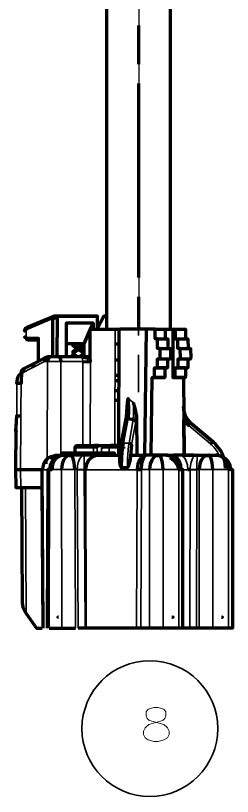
# Model space of a CAD drawing. Header units: millimetres. Extents: x 0 to 174, y 0 to 33.
# Drawn here: x 31.05 to 31.49, y 3.745 to 5.331 of the extents above; entities that cross this region are included whole.
import ezdxf

# ---------------------------------------------------------------- set-up
doc = ezdxf.new("R2010")
doc.units = ezdxf.units.MM
doc.layers.add('GREEN_CENTERLINE_CONFIRMED', color=7, linetype='Continuous')
doc.layers.add('PDF_Geomertry', color=7, linetype='Continuous', true_color=0x405f80)

# ---------------------------------------------------------------- blocks, each defined once
blk = doc.blocks.new('SYM_8_015')
at = {"layer": 'PDF_Geomertry', "lineweight": 70}
for points in [[(-0.1358, 0.3179), (-0.1913, 0.2947)], [(-0.1352, 0.3179), (-0.1366, 0.3176), (-0.138, 0.3164), (-0.1391, 0.3132), (-0.1391, 0.3129)], [(-0.0487, 0.2914), (-0.0485, 0.3178), (-0.0566, 0.3179), (-0.1202, 0.3179), (-0.1352, 0.3179), (-0.1351, 0.3179), (-0.1278, 0.3178)], [(-0.1309, 0.3139), (-0.1294, 0.3168), (-0.1278, 0.3178), (-0.0485, 0.3178)], [(-0.0487, 0.2933), (-0.0359, 0.3179)], [(-0.0303, 0.3179), (-0.0359, 0.3179), (-0.0303, 0.3178)], [(-0.1394, 0.2353), (-0.1391, 0.3129), (-0.1365, 0.3135), (-0.1309, 0.3139), (-0.1312, 0.2353)], [(-0.0578, 0.3032), (-0.112, 0.3032), (-0.1123, 0.2353)], [(-0.0628, 0.2914), (-0.0578, 0.3032), (-0.0578, 0.2914)], [(-0.1938, 0.2868), (-0.1963, 0.2874), (-0.1969, 0.2876), (-0.197, 0.2879), (-0.197, 0.2881), (-0.197, 0.2883), (-0.1967, 0.2886), (-0.196, 0.289), (-0.1934, 0.2901), (-0.1931, 0.2928), (-0.1915, 0.2946), (-0.1901, 0.2949)], [(-0.1913, 0.2946), (-0.194, 0.2932), (-0.1958, 0.2917), (-0.197, 0.2881)], [(-0.0783, 0.2254), (-0.0688, 0.225), (-0.0631, 0.2254), (-0.0628, 0.2254), (-0.0635, 0.2331), (-0.0638, 0.2347), (-0.0635, 0.2914), (-0.0287, 0.2914), (-0.0027, 0.2914)], [(-0.0756, 0.2353), (-0.0755, 0.2611), (-0.0635, 0.2896)], [(-0.0128, 0.2914), (-0.0094, 0.2914), (-0.0067, 0.2914), (-0.0055, 0.2914), (-0.0051, 0.2914), (-0.0048, 0.2914), (-0.0048, 0.2914), (-0.0048, 0.2914), (-0.0048, 0.2914)], [(-0.0053, 0.2914), (-0.0063, 0.0551)], [(0.068, 0.2914), (0.0505, 0.2914), (-0.0035, 0.2914)], [(0.0472, 0.0354), (0.0505, 0.2914)], [(0.0731, 0.2717), (0.068, 0.2717), (0.068, 0.2914), (0.089, 0.2914), (0.1042, 0.2914), (0.1087, 0.2914), (0.1295, 0.2914), (0.1298, 0.2717)], [(0.089, 0.2717), (0.089, 0.2914)], [(0.1042, 0.2914), (0.1042, 0.1929), (0.1077, 0.1929), (0.1292, 0.1929), (0.1297, 0.1932), (0.1301, 0.1935), (0.1303, 0.1949), (0.1302, 0.2126)], [(0.1087, 0.2914), (0.1087, 0.2717), (0.114, 0.2717)], [(-0.1938, 0.2749), (-0.1963, 0.2747), (-0.197, 0.2747), (-0.1972, 0.2747), (-0.197, 0.2747), (-0.197, 0.2747), (-0.1934, 0.2746), (-0.1931, 0.2728), (-0.1923, 0.2711), (-0.1916, 0.2706), (-0.1909, 0.27), (-0.1894, 0.2697), (-0.1685, 0.2692)], [(-0.1894, 0.2697), (-0.1922, 0.2697), (-0.1922, 0.2697), (-0.1922, 0.2697), (-0.1922, 0.2699), (-0.1898, 0.2699)], [(-0.1687, 0.226), (-0.1685, 0.274)], [(0.0781, 0.2519), (0.073, 0.2519), (0.0731, 0.2717), (0.0941, 0.2717), (0.0941, 0.2519)], [(0.1192, 0.2519), (0.1141, 0.2519), (0.114, 0.2717), (0.1349, 0.2717), (0.1352, 0.2519)], [(-0.0755, 0.2611), (-0.1122, 0.2611)], [(-0.0987, 0.246), (-0.0906, 0.2517), (-0.0877, 0.2517), (-0.0956, 0.2574), (-0.0985, 0.2575), (-0.0906, 0.2517)], [(-0.0874, 0.2539), (-0.0787, 0.2599), (-0.0758, 0.2599), (-0.086, 0.2529), (-0.0956, 0.2599), (-0.0985, 0.2599), (-0.0985, 0.2575)], [(-0.0956, 0.2599), (-0.0956, 0.2574)], [(-0.0759, 0.2435), (-0.0759, 0.246), (-0.0838, 0.2517), (-0.0759, 0.2574), (-0.0758, 0.2599)], [(-0.013, 0.2611), (-0.0055, 0.2611)], [(-0.0877, 0.2517), (-0.0958, 0.246), (-0.0987, 0.246), (-0.0987, 0.2435), (-0.0958, 0.2435), (-0.0958, 0.246)], [(-0.0987, 0.2378), (-0.0987, 0.2403), (-0.0958, 0.2401), (-0.0888, 0.2353)], [(-0.0952, 0.2353), (-0.0987, 0.2378), (-0.0958, 0.2378), (-0.0958, 0.2401)], [(-0.0958, 0.2435), (-0.086, 0.2504), (-0.0759, 0.2435), (-0.0788, 0.2435), (-0.0874, 0.2494)], [(-0.086, 0.2353), (-0.0788, 0.2403), (-0.0759, 0.2401), (-0.0831, 0.2353)], [(-0.0794, 0.2353), (-0.0759, 0.2378), (-0.0759, 0.2401)], [(0.0769, 0.2303), (0.0774, 0.2306), (0.0777, 0.231), (0.0781, 0.2324), (0.0781, 0.2519), (0.0992, 0.2519), (0.0994, 0.2324), (0.099, 0.231), (0.0987, 0.2306), (0.0981, 0.2303), (0.0769, 0.2303), (0.0726, 0.2303), (0.0724, 0.2146), (0.072, 0.2132), (0.0717, 0.2128), (0.0712, 0.2126)], [(0.1183, 0.2303), (0.1187, 0.2306), (0.1191, 0.231), (0.1194, 0.2324), (0.1192, 0.2519), (0.1403, 0.2519), (0.1406, 0.2324), (0.1403, 0.231), (0.1401, 0.2306), (0.1395, 0.2303), (0.1183, 0.2303), (0.114, 0.2303), (0.114, 0.2146), (0.1137, 0.2132), (0.1134, 0.2128), (0.1128, 0.2126)], [(-0.1748, 0.2229), (-0.2001, 0.2099)], [(-0.1747, 0.2229), (-0.1767, 0.2214), (-0.1785, 0.219), (-0.1795, 0.2163), (-0.1799, 0.2133)], [(-0.1513, 0.235), (-0.1749, 0.2229)], [(-0.1288, 0.2353), (-0.1305, 0.2353), (-0.1426, 0.2353), (-0.1492, 0.2353), (-0.1533, 0.2338), (-0.1558, 0.2301), (-0.1563, 0.2254)], [(-0.1426, 0.2353), (-0.1456, 0.2346), (-0.1481, 0.2324), (-0.1503, 0.2274), (-0.1505, 0.2254)], [(-0.0659, 0.2353), (-0.0748, 0.2353), (-0.0841, 0.2353), (-0.1288, 0.2353), (-0.1256, 0.2338), (-0.1237, 0.2303), (-0.123, 0.2254)], [(-0.0958, 0.2378), (-0.0923, 0.2353)], [(-0.0699, 0.2317), (-0.0638, 0.2351)], [(-0.009, 0.2285), (-0.0131, 0.2285)], [(0.0658, 0.1929), (0.0663, 0.1932), (0.0666, 0.1935), (0.067, 0.1949), (0.0672, 0.2126), (0.0712, 0.2126), (0.0926, 0.2126), (0.0931, 0.2128), (0.0934, 0.2132), (0.0938, 0.2146), (0.094, 0.2303)], [(0.1077, 0.1929), (0.1081, 0.1932), (0.1085, 0.1935), (0.1088, 0.1949), (0.1088, 0.2126), (0.1128, 0.2126), (0.1342, 0.2126), (0.1348, 0.2128), (0.1351, 0.2132), (0.1353, 0.2146), (0.1352, 0.2303)], [(-0.1973, 0.2106), (-0.1988, 0.2103), (-0.2015, 0.2089), (-0.2031, 0.2064), (-0.2035, 0.2011), (-0.2037, 0.201), (-0.2033, 0.2063), (-0.2016, 0.2088), (-0.1983, 0.2104), (-0.1974, 0.2104), (-0.2008, 0.2064), (-0.2027, 0.1999), (-0.2035, 0.1886), (-0.2034, 0.1808), (-0.2123, 0.1808), (-0.2124, 0.1808), (-0.2122, 0.1808), (-0.212, 0.1856), (-0.2103, 0.1936), (-0.2076, 0.1985), (-0.2037, 0.201)], [(0.0605, 0.0354), (0.0624, 0.1929), (0.0658, 0.1929), (0.0873, 0.1929), (0.0878, 0.1932), (0.0881, 0.1935), (0.0885, 0.1949), (0.0885, 0.2126)], [(-0.0133, 0.1979), (-0.0058, 0.1979)], [(0.1258, 0.1929), (0.1269, 0.0354)], [(0.1266, 0.1551), (0.1265, 0.1929)], [(-0.0058, 0.1861), (-0.0133, 0.1861)], [(-0.0134, 0.1664), (-0.0059, 0.1664)], [(-0.0135, 0.1467), (-0.006, 0.1467)], [(-0.0002, 0.0099), (-0.002, 0.0128), (-0.0037, 0.0208), (-0.0037, 0.0257), (-0.0031, 0.0343), (-0.0005, 0.0561), (0.009, 0.1064), (0.0098, 0.1124), (0.0117, 0.134), (0.0123, 0.1425), (0.0137, 0.1506), (0.0141, 0.1233), (0.0133, 0.1101), (0.0103, 0.1093), (0.0094, 0.1082), (0.009, 0.1064)], [(0.0133, 0.1101), (0.0237, 0.1076), (0.0273, 0.1065), (0.0288, 0.1046), (0.029, 0.1039), (0.0306, 0.1167), (0.0285, 0.1281), (0.0241, 0.1421)], [(0.1251, 0.1346), (0.1263, 0.1249), (0.1294, 0.1157), (0.1344, 0.1074), (0.1409, 0.1003), (0.141, 0.0993), (0.1409, 0.0989), (0.1349, 0.1053), (0.1305, 0.1128), (0.1273, 0.1232), (0.1267, 0.1299), (0.1267, 0.1079), (0.1313, 0.101), (0.1372, 0.0951)], [(-0.213, 0.115), (-0.2144, 0.091)], [(-0.213, 0.0813), (-0.2144, 0.0857), (-0.2141, 0.094), (-0.2126, 0.115), (-0.2128, 0.115), (-0.213, 0.115), (-0.213, 0.115), (-0.208, 0.115), (-0.2038, 0.115)], [(0.0306, 0.1167), (0.0309, 0.0354)], [(0.1283, 0.1188), (0.1266, 0.1265)], [(0.1409, 0.1), (0.1348, 0.1067), (0.1301, 0.1144)], [(0.0092, 0.1082), (-0.0001, 0.0579)], [(0.127, 0.0354), (0.1267, 0.1079)], [(-0.2145, 0.0889), (-0.2149, 0.0056)], [(-0.0938, 0.0394), (-0.0938, 0.0503), (-0.0933, 0.0529), (-0.0922, 0.0543), (-0.0915, 0.0547), (-0.0906, 0.055), (-0.0899, 0.0551), (-0.053, 0.0551), (-0.0537, 0.055), (-0.0545, 0.0547), (-0.0552, 0.0543), (-0.0562, 0.0529), (-0.0569, 0.0503)], [(-0.0495, 0.0503), (-0.0494, 0.0535), (-0.0485, 0.0546), (-0.047, 0.0551), (-0.053, 0.0551)], [(-0.0497, 0.0551), (-0.0297, 0.0551), (-0.0209, 0.0551)], [(-0.0405, 0.0503), (-0.0344, 0.0539), (-0.0297, 0.0551)], [(-0.0076, 0.0503), (-0.007, 0.0529), (-0.0059, 0.0543), (-0.0052, 0.0547), (-0.0044, 0.055), (-0.0037, 0.0551), (-0.0209, 0.0551), (-0.0217, 0.055), (-0.0224, 0.0547), (-0.0231, 0.0543), (-0.0242, 0.0529), (-0.0249, 0.0503)], [(-0.0037, 0.0551), (0.0031, 0.0551)], [(0.0176, 0.0257), (0.0144, 0.0143), (0.013, 0.011), (0.0124, 0.0101), (0.0119, 0.0099), (-0.0002, 0.0099), (0.0006, 0.0322), (0.002, 0.0472), (0.004, 0.0599), (0.0009, 0.0589), (-0.0001, 0.0579), (-0.0005, 0.0561)], [(0.0152, 0.0599), (0.0176, 0.0593), (0.0197, 0.0579), (0.0205, 0.0561), (0.018, 0.0343), (0.0176, 0.0257), (0.0191, 0.0329), (0.0198, 0.0347), (0.0202, 0.0351), (0.0206, 0.0354), (0.0209, 0.0354), (0.0498, 0.0354)], [(0.1847, 0.0618), (0.1845, 0.0618), (0.1842, 0.0617), (0.1834, 0.061), (0.181, 0.0585), (0.1808, 0.0581)], [(0.2109, 0.0088), (0.2094, 0.0233), (0.2048, 0.0372), (0.1999, 0.0463), (0.191, 0.0574), (0.1863, 0.0618)], [(-0.1506, 0.0283), (-0.143, 0.0326), (-0.1342, 0.0351), (-0.1298, 0.0354), (-0.1149, 0.0354), (-0.1149, 0.0394)], [(-0.0722, 0.0058), (-0.0722, 0.0067), (-0.0705, 0.0171), (-0.066, 0.0257), (-0.0597, 0.0319), (-0.0523, 0.035), (-0.0484, 0.0354), (-0.0755, 0.0354), (-0.1041, 0.0354), (-0.1163, 0.0354), (-0.1203, 0.0351), (-0.128, 0.0321), (-0.1331, 0.0281), (-0.138, 0.0215), (-0.1402, 0.0161), (-0.1417, 0.006), (-0.1497, 0.006), (-0.1498, 0.006), (-0.1498, 0.006), (-0.146, 0.006)], [(-0.1163, 0.0354), (-0.118, 0.0354), (-0.126, 0.0339), (-0.1344, 0.0293), (-0.1405, 0.0229), (-0.1447, 0.0146), (-0.146, 0.0061), (-0.1498, 0.0061), (-0.1417, 0.006)], [(-0.1412, 0.0268), (-0.1402, 0.0314), (-0.1369, 0.0343), (-0.1312, 0.0354)], [(-0.1262, 0.0332), (-0.1388, 0.0332)], [(-0.0945, 0.006), (-0.0958, 0.0206), (-0.0987, 0.0303), (-0.1015, 0.0343), (-0.1035, 0.0354), (-0.1041, 0.0354), (-0.1091, 0.0343), (-0.1138, 0.0307), (-0.1178, 0.025), (-0.1206, 0.0176), (-0.122, 0.0061)], [(-0.0744, 0.0394), (-0.0756, 0.0394), (-0.0763, 0.0394), (-0.0806, 0.0394), (-0.0817, 0.0394), (-0.0838, 0.0394), (-0.0884, 0.0394), (-0.0895, 0.0394), (-0.0901, 0.0394), (-0.094, 0.0394), (-0.1003, 0.0394), (-0.1037, 0.0394), (-0.1052, 0.0394), (-0.1101, 0.0394), (-0.1116, 0.0394), (-0.1134, 0.0394), (-0.1149, 0.0394), (-0.1198, 0.0394), (-0.1213, 0.0394), (-0.1213, 0.0354)], [(-0.1198, 0.0354), (-0.1198, 0.0394)], [(-0.1134, 0.0354), (-0.1134, 0.0394)], [(-0.1116, 0.0354), (-0.1116, 0.0394)], [(-0.1005, 0.0333), (-0.1056, 0.034), (-0.1108, 0.0333)], [(-0.1101, 0.0354), (-0.1101, 0.0394)], [(-0.1052, 0.0354), (-0.1052, 0.0394)], [(-0.1037, 0.0354), (-0.1037, 0.0394)], [(-0.1003, 0.0354), (-0.1003, 0.0394)], [(-0.094, 0.0354), (-0.094, 0.0394)], [(-0.0901, 0.0354), (-0.0901, 0.0394)], [(-0.0895, 0.0354), (-0.0895, 0.0394)], [(-0.0884, 0.0354), (-0.0884, 0.0394)], [(-0.0838, 0.0354), (-0.0838, 0.0394)], [(-0.0817, 0.0354), (-0.0817, 0.0394)], [(-0.0806, 0.0354), (-0.0806, 0.0394)], [(-0.0763, 0.0354), (-0.0763, 0.0394)], [(-0.0758, 0.0354), (-0.0758, 0.0354), (-0.0758, 0.0354), (-0.0756, 0.0354), (-0.0755, 0.0354)], [(-0.0755, 0.0351), (-0.0758, 0.0353), (-0.0758, 0.0353), (-0.0758, 0.0353)], [(-0.0756, 0.0354), (-0.0756, 0.0394)], [(-0.0141, 0.0354), (-0.0141, 0.0394), (-0.0242, 0.0394), (-0.0244, 0.0394), (-0.0252, 0.0394), (-0.026, 0.0394), (-0.0269, 0.0394), (-0.0277, 0.0394), (-0.0283, 0.0394), (-0.0291, 0.0394), (-0.0297, 0.0394), (-0.0303, 0.0394), (-0.0306, 0.0394), (-0.0309, 0.0394), (-0.0309, 0.0354), (-0.0309, 0.0394), (-0.0315, 0.0394), (-0.0326, 0.0394), (-0.0337, 0.0394), (-0.0349, 0.0394), (-0.0359, 0.0394), (-0.037, 0.0394), (-0.0377, 0.0394), (-0.0383, 0.0394), (-0.0384, 0.0394), (-0.0412, 0.0394), (-0.0463, 0.0394), (-0.0476, 0.0394), (-0.0491, 0.0394), (-0.0501, 0.0394), (-0.0508, 0.0394), (-0.0517, 0.0394), (-0.0526, 0.0394), (-0.0531, 0.0394), (-0.0537, 0.0394), (-0.0541, 0.0394), (-0.0542, 0.0394), (-0.0544, 0.0394), (-0.0615, 0.0394), (-0.0616, 0.0394), (-0.0616, 0.0354), (-0.0616, 0.0394), (-0.0619, 0.0394), (-0.0623, 0.0394), (-0.063, 0.0394), (-0.0641, 0.0394), (-0.0651, 0.0394), (-0.0659, 0.0394), (-0.0669, 0.0394), (-0.0676, 0.0394), (-0.0681, 0.0394), (-0.069, 0.0394), (-0.0697, 0.0394), (-0.0702, 0.0394), (-0.0705, 0.0394), (-0.0708, 0.0394), (-0.0708, 0.0354), (-0.0708, 0.0394), (-0.0744, 0.0394), (-0.0744, 0.0354)], [(-0.0708, 0.0394), (-0.0708, 0.0394)], [(-0.0705, 0.0354), (-0.0705, 0.0394)], [(-0.0702, 0.0354), (-0.0702, 0.0394)], [(-0.0697, 0.0354), (-0.0697, 0.0394)], [(-0.069, 0.0354), (-0.069, 0.0394)], [(-0.0681, 0.0354), (-0.0681, 0.0394)], [(-0.0676, 0.0354), (-0.0676, 0.0394)], [(-0.0669, 0.0354), (-0.0669, 0.0394)], [(-0.0659, 0.0354), (-0.0659, 0.0394)], [(-0.0651, 0.0354), (-0.0651, 0.0394)], [(-0.0641, 0.0354), (-0.0641, 0.0394)], [(-0.063, 0.0354), (-0.063, 0.0394)], [(-0.0623, 0.0354), (-0.0623, 0.0394)], [(-0.0619, 0.0354), (-0.0619, 0.0394)], [(-0.0616, 0.0394), (-0.0616, 0.0394)], [(-0.0615, 0.0354), (-0.0615, 0.0394)], [(-0.0544, 0.0354), (-0.0544, 0.0394)], [(-0.0542, 0.0354), (-0.0542, 0.0394)], [(-0.0541, 0.0354), (-0.0541, 0.0394)], [(-0.0537, 0.0354), (-0.0537, 0.0394)], [(-0.0531, 0.0354), (-0.0531, 0.0394)], [(-0.0526, 0.0354), (-0.0526, 0.0394)], [(-0.0517, 0.0354), (-0.0517, 0.0394)], [(-0.0508, 0.0354), (-0.0508, 0.0394)], [(-0.0501, 0.0354), (-0.0501, 0.0394)], [(-0.0491, 0.0354), (-0.0491, 0.0394)], [(-0.0484, 0.0354), (-0.0002, 0.0354)], [(-0.0476, 0.0354), (-0.0476, 0.0394)], [(-0.0463, 0.0354), (-0.0463, 0.0394)], [(-0.0384, 0.0354), (-0.0384, 0.0394)], [(-0.0383, 0.0354), (-0.0383, 0.0394)], [(-0.0377, 0.0354), (-0.0377, 0.0394)], [(-0.037, 0.0354), (-0.037, 0.0394)], [(-0.0359, 0.0354), (-0.0359, 0.0394)], [(-0.0349, 0.0354), (-0.0349, 0.0394)], [(-0.0337, 0.0354), (-0.0337, 0.0394)], [(-0.0326, 0.0354), (-0.0326, 0.0394)], [(-0.0315, 0.0354), (-0.0315, 0.0394)], [(-0.0309, 0.0394), (-0.0309, 0.0394)], [(-0.0306, 0.0354), (-0.0306, 0.0394)], [(-0.0303, 0.0354), (-0.0303, 0.0394)], [(-0.0297, 0.0354), (-0.0297, 0.0394)], [(-0.0291, 0.0354), (-0.0291, 0.0394)], [(-0.0283, 0.0354), (-0.0283, 0.0394)], [(-0.0277, 0.0354), (-0.0277, 0.0394)], [(-0.0269, 0.0354), (-0.0269, 0.0394)], [(-0.026, 0.0354), (-0.026, 0.0394)], [(-0.0252, 0.0354), (-0.0252, 0.0394)], [(-0.0244, 0.0354), (-0.0244, 0.0394)], [(-0.0242, 0.0354), (-0.0242, 0.0394)], [(0.0403, 0.006), (0.0415, 0.0189), (0.0445, 0.0293), (0.0478, 0.0346), (0.0495, 0.0354), (0.0498, 0.0354), (0.0441, 0.034), (0.0401, 0.0308), (0.0366, 0.0261), (0.0333, 0.0178), (0.0317, 0.006)], [(0.0908, 0.0354), (0.0926, 0.0354), (0.1006, 0.0332), (0.1076, 0.0281), (0.1124, 0.0214), (0.1147, 0.016), (0.1162, 0.006), (0.124, 0.006), (0.1242, 0.006), (0.1242, 0.006), (0.1241, 0.006), (0.124, 0.006), (0.1237, 0.006), (0.1224, 0.006), (0.1205, 0.006), (0.1191, 0.0144), (0.1151, 0.0229), (0.1088, 0.0293), (0.1005, 0.0339), (0.0924, 0.0354), (0.0908, 0.0354), (0.0749, 0.0354), (0.0498, 0.0354), (0.049, 0.0354), (0.0488, 0.0353), (0.0485, 0.035)], [(0.0844, 0.006), (0.0831, 0.0206), (0.0803, 0.0303), (0.0776, 0.0343), (0.0755, 0.0354), (0.0749, 0.0354), (0.071, 0.0347), (0.0656, 0.0313), (0.0612, 0.025), (0.0584, 0.0175), (0.0569, 0.006)], [(0.0785, 0.0333), (0.0733, 0.034), (0.0681, 0.0333)], [(0.0934, 0.035), (0.1081, 0.035), (0.1095, 0.035), (0.108, 0.0353), (0.1063, 0.0354)], [(0.1442, 0.0354), (0.1476, 0.035), (0.1205, 0.035), (0.1191, 0.035), (0.1174, 0.0353), (0.1159, 0.0354), (0.1063, 0.0354), (0.1056, 0.0354), (0.1056, 0.035)], [(0.1269, 0.035), (0.1269, 0.0354), (0.1442, 0.0354), (0.1535, 0.0354), (0.1756, 0.0354), (0.1915, 0.0354), (0.1931, 0.0354), (0.2012, 0.0339), (0.2095, 0.0293), (0.2158, 0.0229), (0.2198, 0.0144), (0.221, 0.006), (0.2231, 0.006), (0.2244, 0.006), (0.2247, 0.006), (0.2248, 0.006), (0.2249, 0.006), (0.2249, 0.006), (0.2247, 0.006), (0.2169, 0.006), (0.2153, 0.016), (0.2131, 0.0214), (0.2083, 0.0281), (0.2012, 0.0332), (0.1933, 0.0354), (0.1915, 0.0354)], [(0.1531, 0.0354), (0.1531, 0.0354), (0.1533, 0.0354), (0.1533, 0.0354), (0.1535, 0.0354)], [(0.1534, 0.0351), (0.1531, 0.0353), (0.1531, 0.0353), (0.1531, 0.0353)], [(0.1851, 0.006), (0.1838, 0.0206), (0.181, 0.0303), (0.1783, 0.0343), (0.176, 0.0354), (0.1756, 0.0354), (0.1717, 0.0347), (0.1663, 0.0313), (0.1619, 0.025), (0.159, 0.0175), (0.1576, 0.006)], [(0.1791, 0.0333), (0.174, 0.034), (0.1688, 0.0333)], [(0.1787, 0.0354), (0.1773, 0.0354)], [(-0.1517, 0.0268), (-0.1553, 0.0222), (-0.1581, 0.0171), (-0.1598, 0.0115), (-0.1603, 0.0057)], [(-0.1474, 0.0311), (-0.1515, 0.0274), (-0.1537, 0.0228), (-0.1538, 0.0175)], [(0.1158, 0.006), (0.1153, 0.0099), (0.1142, 0.0136), (0.1112, 0.0186), (0.1073, 0.0228), (0.1028, 0.0263), (0.098, 0.029)], [(-0.2149, 0.0061), (-0.2148, -0.0304), (-0.2045, -0.0304), (-0.1615, -0.0304)], [(-0.2149, 0.006), (-0.2047, 0.006), (-0.1617, 0.006), (-0.1617, 0.0057)], [(-0.1617, 0.0061), (-0.1598, -0.316)], [(-0.1498, 0.0061), (-0.1506, -0.316)], [(-0.076, 0.0061), (-0.076, 0.0058)], [(0.0403, 0.0057), (0.0317, 0.0057)], [(0.2249, 0.006), (0.2249, -0.316), (0.2169, -0.316), (0.1851, -0.316), (0.1576, -0.316), (0.1522, -0.316), (0.1384, -0.316), (0.1242, -0.316), (0.1242, 0.006)], [(0.1392, 0.0058), (0.1347, 0.0058)], [(-0.2033, -0.0304), (-0.2019, -0.2646), (-0.2002, -0.2733), (-0.1948, -0.284), (-0.1933, -0.2861), (-0.1723, -0.316), (-0.1613, -0.316)], [(-0.1276, -0.2936), (-0.1295, -0.2935), (-0.1295, -0.2935), (-0.1295, -0.2935), (-0.1285, -0.2936)], [(0.1024, -0.2936), (0.1044, -0.2935), (0.1045, -0.2935), (0.1044, -0.2935), (0.1035, -0.2936)], [(0.2031, -0.2936), (0.2051, -0.2935), (0.2051, -0.2935), (0.2051, -0.2935), (0.2042, -0.2936)], [(-0.1469, -0.316), (-0.1212, -0.316), (-0.1135, -0.316), (-0.0937, -0.316)], [(0.1242, -0.316), (0.1162, -0.316), (0.0844, -0.316), (0.0569, -0.316), (0.039, -0.316), (0.0305, -0.316), (-0.0719, -0.316), (-0.0741, -0.316), (-0.0878, -0.316)]]:
    blk.add_lwpolyline(points, dxfattribs=at)
at = {"layer": 'PDF_Geomertry', "lineweight": 35}
for points in [[(-0.1391, 0.3129), (-0.1934, 0.2901), (-0.1934, 0.2746), (-0.1685, 0.274)], [(-0.0128, 0.2914), (-0.0138, 0.0551)], [(-0.1506, 0.0283), (-0.1505, 0.2254), (-0.1563, 0.2254), (-0.1799, 0.2133), (-0.2035, 0.2011), (-0.2047, 0.006), (-0.2045, -0.0304)], [(-0.1505, 0.2254), (-0.123, 0.2254)], [(-0.0688, 0.225), (-0.0691, 0.2288), (-0.0699, 0.2317), (-0.0748, 0.2319), (-0.0801, 0.2324), (-0.0784, 0.2269), (-0.0783, 0.2254), (-0.123, 0.2254), (-0.1231, 0.0354)], [(-0.0841, 0.2353), (-0.0816, 0.2343), (-0.0801, 0.2324)], [(-0.0788, 0.0551), (-0.0783, 0.2254)], [(-0.0634, 0.0551), (-0.0628, 0.2254)], [(0.0994, 0.2324), (0.0781, 0.2324)], [(0.1406, 0.2324), (0.1194, 0.2324)], [(0.0938, 0.2146), (0.0724, 0.2146)], [(0.1353, 0.2146), (0.114, 0.2146)], [(0.0885, 0.1949), (0.067, 0.1949)], [(0.1303, 0.1949), (0.1088, 0.1949)], [(-0.2122, 0.1808), (-0.2126, 0.115)], [(0.0137, 0.1506), (0.0185, 0.1461), (0.0241, 0.1421), (0.0245, 0.1324), (0.0245, 0.1188), (0.0237, 0.1076), (0.0152, 0.0599), (0.0144, 0.0544), (0.0123, 0.0279), (0.0119, 0.0099)], [(0.0152, 0.0599), (0.004, 0.0599), (0.0133, 0.1101)], [(0.029, 0.1039), (0.0205, 0.0561)], [(0.1863, 0.0618), (0.1862, 0.0615), (0.1858, 0.0615), (0.1847, 0.0618), (0.1409, 0.0989), (0.1409, 0.0989), (0.1405, 0.0986), (0.1372, 0.0951), (0.1808, 0.0581), (0.1878, 0.051), (0.1938, 0.0429), (0.1981, 0.0344)], [(-0.0938, 0.0503), (-0.0569, 0.0503), (-0.0569, 0.0394)], [(-0.0569, 0.0503), (-0.0495, 0.0503), (-0.0495, 0.0394)], [(-0.0077, 0.0354), (-0.0076, 0.0503), (-0.0249, 0.0503), (-0.0405, 0.0503), (-0.0405, 0.0394)], [(-0.0249, 0.0394), (-0.0249, 0.0503)], [(-0.0076, 0.0503), (0.0077, 0.0503)], [(0.1847, 0.0618), (0.1944, 0.0517), (0.1998, 0.0435)], [(0.1081, 0.035), (0.111, 0.0336), (0.1138, 0.0314), (0.1184, 0.0247), (0.1215, 0.0158), (0.1224, 0.0058)], [(0.1205, 0.035), (0.1238, 0.0332), (0.127, 0.0303), (0.1299, 0.0263), (0.1322, 0.0213), (0.1337, 0.0157), (0.1347, 0.0058), (0.1242, 0.0058)], [(-0.1617, 0.0057), (-0.1615, 0.0057), (-0.1515, 0.0058)], [(-0.1469, -0.316), (-0.146, 0.006), (-0.122, 0.006), (-0.1212, -0.316)], [(-0.146, 0.0061), (-0.146, 0.006)], [(-0.0937, -0.316), (-0.0945, 0.006), (-0.0898, 0.0061), (-0.0898, 0.0057), (-0.0878, -0.316)], [(-0.076, 0.0058), (-0.0898, 0.0057)], [(-0.0719, -0.316), (-0.0722, 0.0058), (-0.076, 0.0058), (-0.0741, -0.316)], [(-0.0722, 0.0058), (0.0317, 0.0057), (0.0305, -0.316)], [(0.0569, -0.316), (0.0569, 0.006), (0.0403, 0.006), (0.0317, 0.006), (0.0317, 0.0057)], [(0.039, -0.316), (0.0403, 0.0057), (0.0403, 0.006)], [(0.0844, 0.006), (0.0626, 0.006), (0.0569, 0.006)], [(0.0844, -0.316), (0.0844, 0.006), (0.1162, 0.006), (0.1162, -0.316)], [(0.1384, -0.316), (0.1392, 0.0058), (0.1392, 0.006)], [(0.153, 0.0058), (0.1392, 0.0058)], [(0.1576, -0.316), (0.1576, 0.006), (0.153, 0.006), (0.153, 0.0058), (0.1522, -0.316)], [(0.1851, 0.006), (0.1633, 0.006), (0.1576, 0.006)], [(0.2169, -0.316), (0.2169, 0.006), (0.1851, 0.006), (0.1851, -0.316)], [(-0.1933, -0.2861), (-0.1949, -0.0304)], [(-0.1631, -0.0304), (-0.1613, -0.316)]]:
    blk.add_lwpolyline(points, dxfattribs=at)
at = {"layer": 'PDF_Geomertry', "lineweight": 70}
blk.add_lwpolyline([(0.1863, 0.0618), (0.1865, 0.0618), (0.1409, 0.1003)], close=True, dxfattribs=at)
at = {"layer": 'PDF_Geomertry', "lineweight": 35}
for points in [[(-0.0898, 0.0061), (-0.076, 0.0061), (-0.0756, 0.0347), (-0.0755, 0.0354), (-0.0755, 0.0354), (-0.0755, 0.0354), (-0.077, 0.0353), (-0.0813, 0.0328), (-0.0853, 0.0274), (-0.088, 0.0201), (-0.0892, 0.0136)], [(0.153, 0.006), (0.153, 0.0128), (0.1534, 0.035), (0.1535, 0.0354), (0.1491, 0.034), (0.1449, 0.0296), (0.1412, 0.0208), (0.1394, 0.0103), (0.1392, 0.006)], [(-0.0945, 0.006), (-0.122, 0.0061), (-0.122, 0.006)]]:
    blk.add_lwpolyline(points, close=True, dxfattribs=at)

msp = doc.modelspace()

# ---------------------------------------------------------------- linework, layer by layer
at = {"layer": 'GREEN_CENTERLINE_CONFIRMED'}
msp.add_lwpolyline([(31.3, 17.3654), (31.3, 4.6932)], dxfattribs=at)
at = {"layer": 'PDF_Geomertry', "lineweight": 70}
for points in [[(31.2346, 6.7637), (31.2346, 4.694)], [(31.3646, 4.694), (31.3646, 6.7637)]]:
    msp.add_lwpolyline(points, dxfattribs=at)
at = {"layer": 'PDF_Geomertry', "color": 3, "lineweight": 70}
for points in [[(31.2996, 5.3108), (31.2996, 5.2321)], [(31.2996, 5.1928), (31.2996, 4.799)], [(31.2996, 4.7597), (31.2996, 4.694)]]:
    msp.add_lwpolyline(points, dxfattribs=at)
at = {"layer": 'PDF_Geomertry', "color": 18, "lineweight": 35, "true_color": 0x260000}
for points in [[(31.2996, 5.3108), (31.2996, 5.2321)], [(31.2996, 5.1928), (31.2996, 4.799)], [(31.2996, 4.7597), (31.2996, 4.681)], [(31.2996, 4.6415), (31.2996, 4.5661)]]:
    msp.add_lwpolyline(points, dxfattribs=at)
at = {"layer": 'PDF_Geomertry', "color": 18, "lineweight": 13, "true_color": 0x260000}
msp.add_lwpolyline([(31.3506, 3.8908), (31.3261, 3.8975), (31.3204, 3.8997), (31.3171, 3.9031), (31.315, 3.9086), (31.315, 3.9164), (31.3193, 3.9219), (31.3306, 3.9253), (31.3394, 3.9253), (31.3506, 3.9219), (31.355, 3.9164), (31.355, 3.9086), (31.3528, 3.9031), (31.3494, 3.8997), (31.3439, 3.8975), (31.3204, 3.8908), (31.3126, 3.8842), (31.3093, 3.8775), (31.3093, 3.8708), (31.3126, 3.8642), (31.3193, 3.8597), (31.3306, 3.8564), (31.3394, 3.8564), (31.3506, 3.8597), (31.3583, 3.8642), (31.3617, 3.8708), (31.3617, 3.8775), (31.3583, 3.8842)], close=True, dxfattribs=at)
at = {"layer": 'PDF_Geomertry', "color": 18, "lineweight": 35, "true_color": 0x260000}
msp.add_circle((31.3224, 3.8827), 0.1378, dxfattribs=at)

# ---------------------------------------------------------------- block references
msp.add_blockref('SYM_8_015', (31.2649, 4.4026))

doc.saveas('drawing.dxf')
